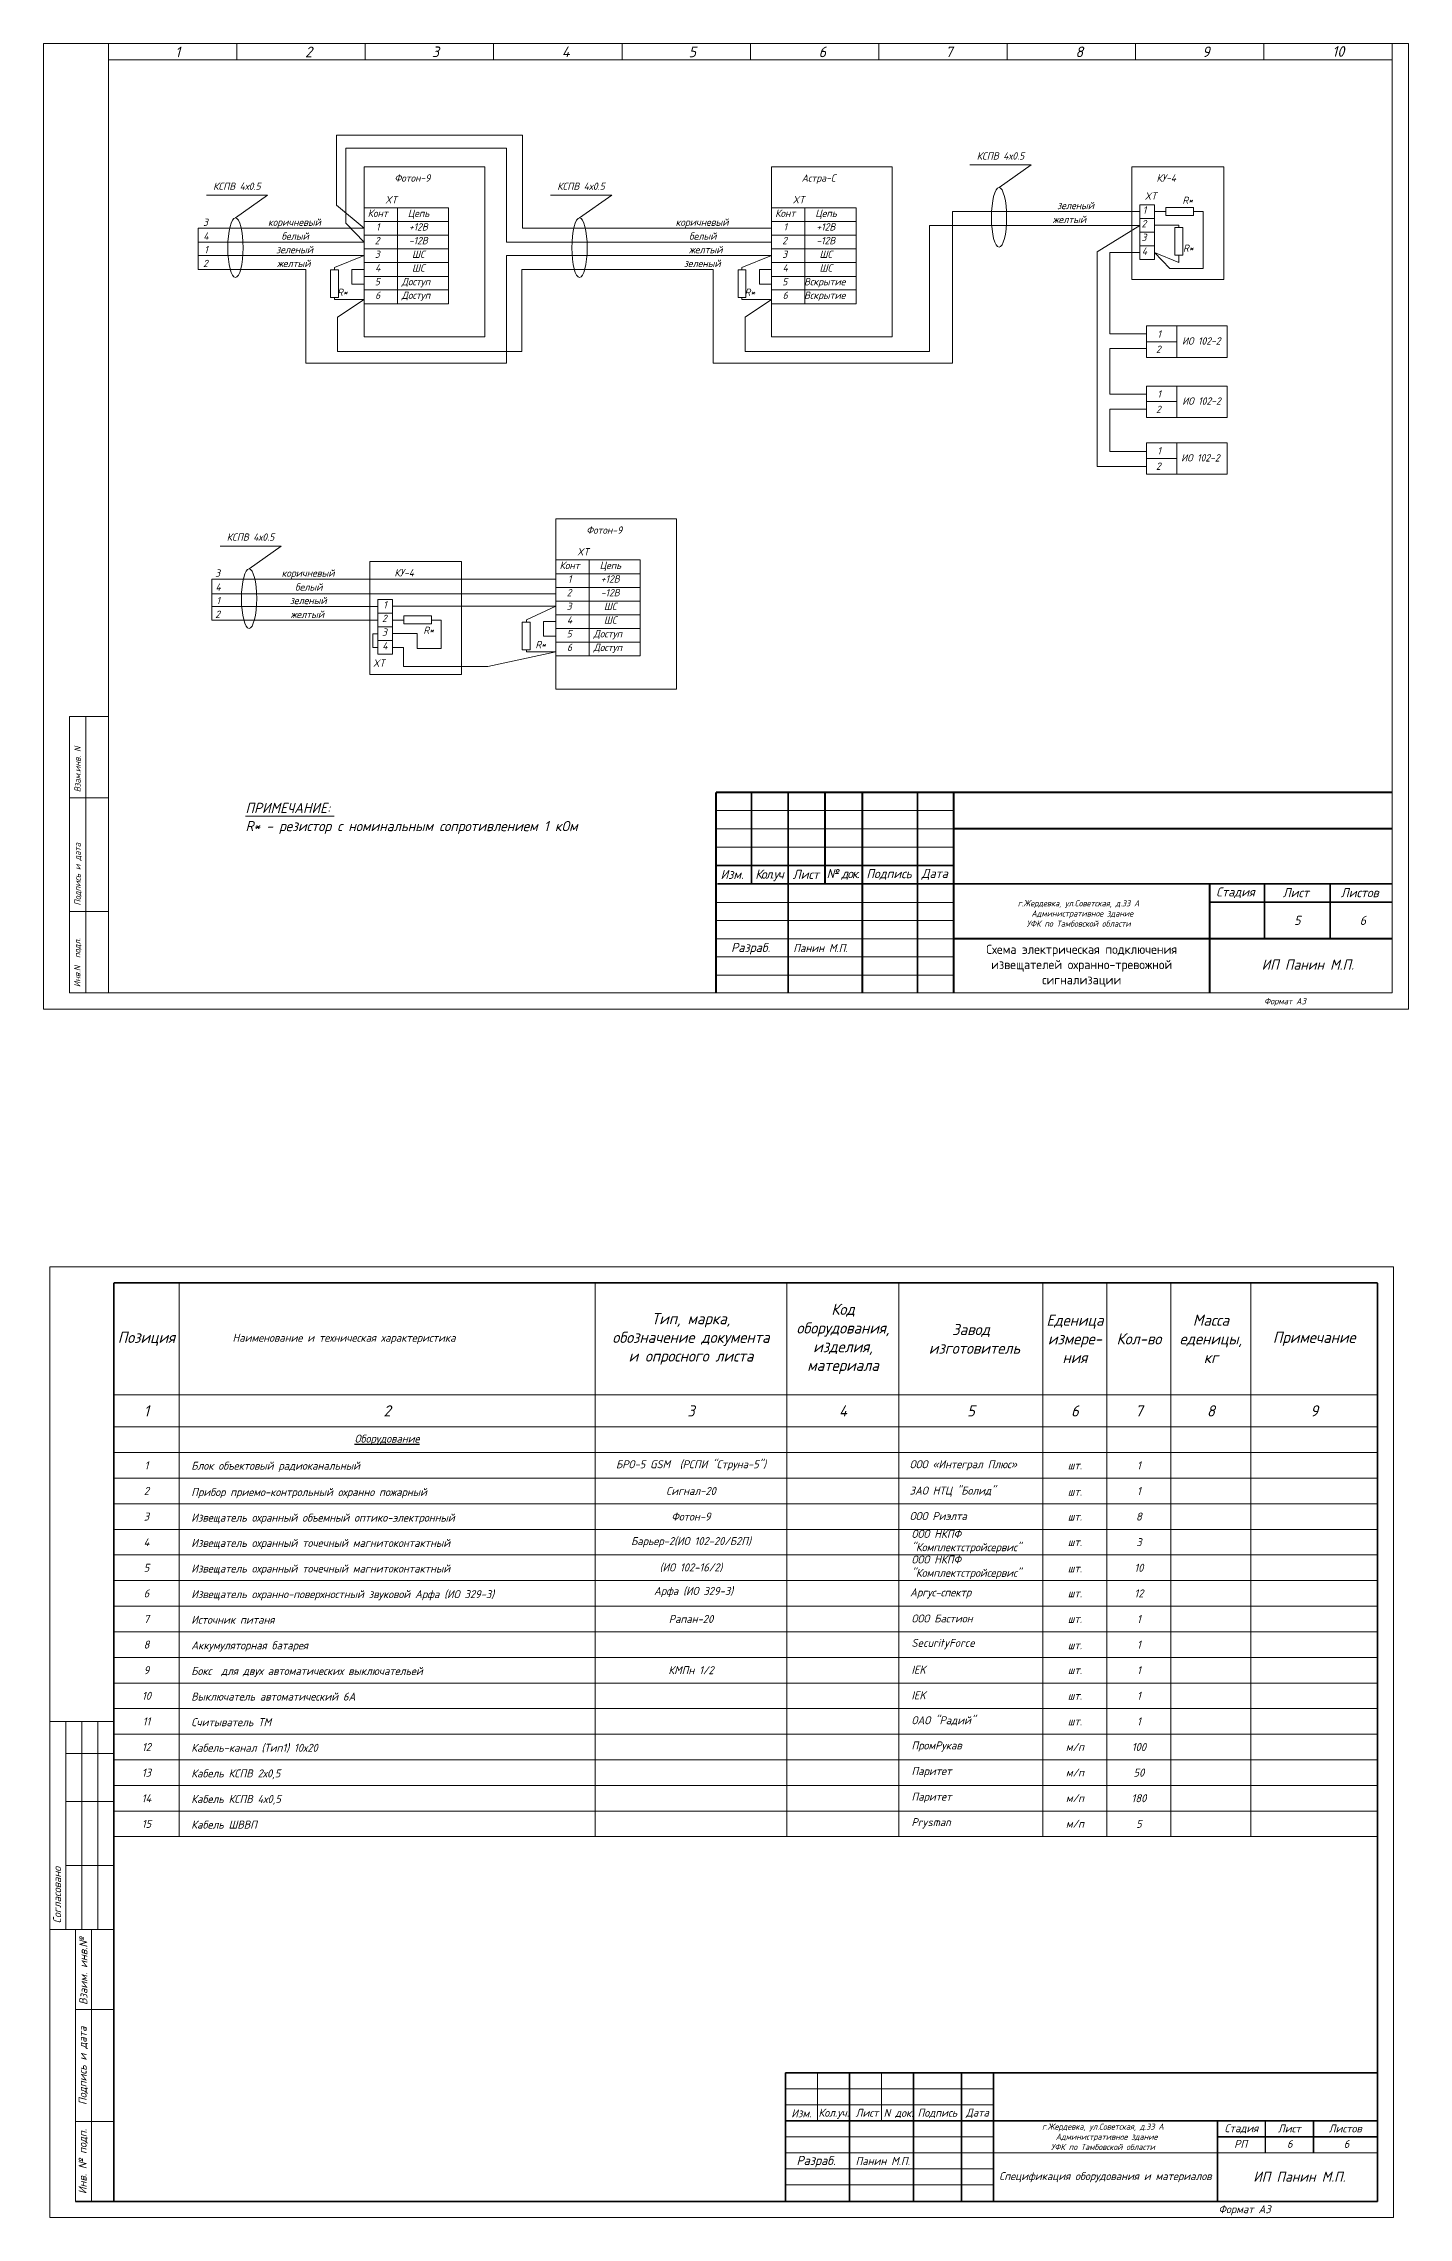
# Model space of a CAD drawing. Header units: inches. Extents: x -24 to 3888, y 393 to 1828.
# Drawn here: x 2486.8 to 2621.2, y 1029.7 to 1243.7 of the extents above; entities that cross this region are included whole.
import ezdxf

# ---------------------------------------------------------------- set-up
doc = ezdxf.new("R2010")
doc.units = ezdxf.units.IN
doc.header["$MEASUREMENT"] = 0
doc.linetypes.add('Caddy_Solid', pattern=[0])
doc.linetypes.add('НЕВИДИМАЯ', pattern=[9.525, 6.35, -3.175])
doc.layers.add('DESC', color=7, linetype='Continuous')
doc.styles.get("Standard").update_dxf_attribs({"font": 'GOST_Common Italic_0.ttf'})

msp = doc.modelspace()

# ---------------------------------------------------------------- linework, layer by layer
at = {"layer": 'DESC', "linetype": 'Caddy_Solid', "lineweight": 15}
for p, q in [((2493.22, 1242.07), (2493.22, 1243.67)), ((2505.86, 1242.07), (2505.86, 1243.67)), ((2518.5, 1242.07), (2518.5, 1243.67)), ((2531.14, 1242.07), (2531.14, 1243.67)), ((2543.78, 1242.07), (2543.78, 1243.67)), ((2556.42, 1242.07), (2556.42, 1243.67)), ((2569.06, 1242.07), (2569.06, 1243.67)), ((2581.7, 1242.07), (2581.7, 1243.67)), ((2594.34, 1242.07), (2594.34, 1243.67)), ((2606.98, 1242.07), (2606.98, 1243.67)), ((2619.62, 1242.07), (2619.62, 1243.67)), ((2493.22, 1242.05), (2619.62, 1242.05)), ((2493.22, 1242.05), (2493.22, 1150.23)), ((2619.62, 1242.05), (2619.62, 1150.23)), ((2489.38, 1150.25), (2489.38, 1177.45)), ((2489.38, 1177.45), (2493.22, 1177.45)), ((2490.98, 1177.45), (2490.98, 1150.25)), ((2489.38, 1169.43), (2493.22, 1169.43)), ((2489.38, 1158.25), (2493.22, 1158.25)), ((2619.62, 1150.23), (2489.38, 1150.23))]:
    msp.add_line(p, q, dxfattribs=at)
at = {"layer": 'DESC', "color": 0, "lineweight": 15}
for p, q in [((2515.68, 1227.76), (2515.68, 1234.66)), ((2515.68, 1234.66), (2533.99, 1234.66)), ((2533.99, 1234.66), (2533.99, 1225.49)), ((2516.6, 1225.97), (2516.6, 1233.35)), ((2516.6, 1233.35), (2532.41, 1233.35)), ((2532.41, 1233.35), (2532.41, 1224.13)), ((2584.07, 1231.72), (2578.04, 1231.72)), ((2580.9, 1229.49), (2584.07, 1231.72)), ((2508.89, 1228.74), (2502.86, 1228.74)), ((2505.72, 1226.5), (2508.89, 1228.74)), ((2542.77, 1228.74), (2536.75, 1228.74)), ((2539.6, 1226.5), (2542.77, 1228.74)), ((2518.39, 1225.49), (2515.68, 1227.76)), ((2518.39, 1224.13), (2516.6, 1225.97)), ((2518.39, 1227.48), (2521.67, 1227.48)), ((2521.67, 1226.14), (2518.39, 1226.14)), ((2518.39, 1226.14), (2521.67, 1226.14)), ((2521.67, 1227.48), (2521.67, 1226.14)), ((2521.67, 1227.48), (2526.69, 1227.48)), ((2526.69, 1226.14), (2521.67, 1226.14)), ((2521.67, 1226.14), (2521.67, 1224.79)), ((2521.67, 1226.14), (2526.69, 1226.14)), ((2526.69, 1227.48), (2526.69, 1226.14)), ((2526.69, 1226.14), (2526.69, 1224.79)), ((2558.51, 1227.48), (2561.79, 1227.48)), ((2561.79, 1226.14), (2558.51, 1226.14)), ((2558.51, 1226.14), (2561.79, 1226.14)), ((2561.79, 1227.48), (2561.79, 1226.14)), ((2561.79, 1227.48), (2566.82, 1227.48)), ((2566.82, 1226.14), (2561.79, 1226.14)), ((2561.79, 1226.14), (2561.79, 1224.79)), ((2561.79, 1226.14), (2566.82, 1226.14)), ((2566.82, 1227.48), (2566.82, 1226.14)), ((2566.82, 1226.14), (2566.82, 1224.79)), ((2576.32, 1212.22), (2576.32, 1227.13)), ((2576.32, 1227.13), (2583.26, 1227.13)), ((2594.76, 1227.13), (2583.26, 1227.13)), ((2594.76, 1227.8), (2596.22, 1227.8)), ((2594.76, 1227.8), (2594.76, 1222.42)), ((2596.22, 1226.45), (2594.76, 1226.45)), ((2594.76, 1226.45), (2596.22, 1226.45)), ((2596.22, 1227.8), (2596.22, 1226.45)), ((2597.15, 1227.13), (2596.22, 1227.13)), ((2596.22, 1226.45), (2596.22, 1225.11)), ((2597.33, 1227.13), (2597.15, 1227.13)), ((2600.05, 1227.52), (2597.33, 1227.52)), ((2597.33, 1227.52), (2597.33, 1226.74)), ((2597.33, 1226.74), (2600.05, 1226.74)), ((2600.05, 1226.74), (2600.05, 1227.52)), ((2600.05, 1227.13), (2600.29, 1227.13)), ((2600.29, 1227.13), (2601.01, 1227.13)), ((2601.01, 1227.13), (2601.01, 1221.54)), ((2518.39, 1225.49), (2502.05, 1225.49)), ((2502.05, 1225.49), (2502.05, 1221.44)), ((2518.39, 1224.13), (2502.05, 1224.13)), ((2521.67, 1224.79), (2518.39, 1224.79)), ((2518.39, 1224.79), (2521.67, 1224.79)), ((2526.69, 1224.79), (2521.67, 1224.79)), ((2521.67, 1224.79), (2521.67, 1223.45)), ((2521.67, 1224.79), (2526.69, 1224.79)), ((2526.69, 1224.79), (2526.69, 1223.45)), ((2532.41, 1224.13), (2547.41, 1224.13)), ((2533.99, 1225.49), (2547.02, 1225.49)), ((2558.51, 1225.49), (2547.02, 1225.49)), ((2558.51, 1224.13), (2547.02, 1224.13)), ((2561.79, 1224.79), (2558.51, 1224.79)), ((2558.51, 1224.79), (2561.79, 1224.79)), ((2566.82, 1224.79), (2561.79, 1224.79)), ((2561.79, 1224.79), (2561.79, 1223.45)), ((2561.79, 1224.79), (2566.82, 1224.79)), ((2566.82, 1224.79), (2566.82, 1223.45)), ((2574.05, 1213.36), (2574.05, 1225.77)), ((2574.05, 1225.77), (2583.26, 1225.77)), ((2594.76, 1225.77), (2583.26, 1225.77)), ((2594.76, 1225.77), (2590.57, 1223.16)), ((2596.22, 1225.11), (2594.76, 1225.11)), ((2594.76, 1225.11), (2596.22, 1225.11)), ((2596.22, 1225.78), (2598.59, 1225.78)), ((2596.22, 1225.11), (2596.22, 1223.76)), ((2598.98, 1225.55), (2598.2, 1225.55)), ((2598.2, 1225.55), (2598.2, 1222.83)), ((2598.59, 1225.78), (2598.59, 1225.72)), ((2598.59, 1225.55), (2598.59, 1225.73)), ((2598.98, 1222.83), (2598.98, 1225.55)), ((2518.39, 1222.8), (2502.05, 1222.8)), ((2515.47, 1221.63), (2518.39, 1222.8)), ((2521.67, 1223.45), (2518.39, 1223.45)), ((2518.39, 1223.45), (2521.67, 1223.45)), ((2521.67, 1222.1), (2518.39, 1222.1)), ((2518.39, 1222.1), (2521.67, 1222.1)), ((2526.69, 1223.45), (2521.67, 1223.45)), ((2521.67, 1223.45), (2521.67, 1222.1)), ((2521.67, 1223.45), (2526.69, 1223.45)), ((2526.69, 1222.1), (2521.67, 1222.1)), ((2521.67, 1222.1), (2521.67, 1220.75)), ((2521.67, 1222.1), (2526.69, 1222.1)), ((2526.69, 1223.45), (2526.69, 1222.1)), ((2526.69, 1222.1), (2526.69, 1220.75)), ((2532.41, 1212.22), (2532.41, 1222.8)), ((2532.41, 1222.8), (2547.02, 1222.8)), ((2558.51, 1222.8), (2547.02, 1222.8)), ((2555.59, 1221.63), (2558.51, 1222.8)), ((2561.79, 1223.45), (2558.51, 1223.45)), ((2558.51, 1223.45), (2561.79, 1223.45)), ((2561.79, 1222.1), (2558.51, 1222.1)), ((2558.51, 1222.1), (2561.79, 1222.1)), ((2566.82, 1223.45), (2561.79, 1223.45)), ((2561.79, 1223.45), (2561.79, 1222.1)), ((2561.79, 1223.45), (2566.82, 1223.45)), ((2566.82, 1222.1), (2561.79, 1222.1)), ((2561.79, 1222.1), (2561.79, 1220.75)), ((2561.79, 1222.1), (2566.82, 1222.1)), ((2566.82, 1223.45), (2566.82, 1222.1)), ((2566.82, 1222.1), (2566.82, 1220.75)), ((2590.57, 1223.16), (2590.57, 1202.03)), ((2591.82, 1215.11), (2591.82, 1223.09)), ((2591.82, 1223.09), (2594.76, 1223.09)), ((2596.22, 1223.76), (2594.76, 1223.76)), ((2594.76, 1223.76), (2596.22, 1223.76)), ((2594.76, 1222.42), (2596.22, 1222.42)), ((2596.22, 1223.76), (2596.22, 1222.42)), ((2597.7, 1221.54), (2596.22, 1223.09)), ((2598.59, 1222.13), (2596.22, 1223.09)), ((2598.2, 1222.83), (2598.98, 1222.83)), ((2598.59, 1222.83), (2598.59, 1222.59)), ((2598.59, 1222.59), (2598.59, 1222.13)), ((2512.64, 1221.44), (2502.05, 1221.44)), ((2512.64, 1221.44), (2512.64, 1212.22)), ((2515.07, 1221.39), (2515.07, 1218.67)), ((2515.86, 1221.39), (2515.07, 1221.39)), ((2515.47, 1221.39), (2515.47, 1221.63)), ((2515.86, 1218.67), (2515.86, 1221.39)), ((2518.39, 1221.44), (2517.17, 1221.44)), ((2517.17, 1221.44), (2517.17, 1219.99)), ((2517.17, 1219.99), (2518.39, 1219.99)), ((2521.67, 1220.75), (2518.39, 1220.75)), ((2518.39, 1220.75), (2521.67, 1220.75)), ((2526.69, 1220.75), (2521.67, 1220.75)), ((2521.67, 1220.75), (2521.67, 1219.41)), ((2521.67, 1220.75), (2526.69, 1220.75)), ((2526.69, 1220.75), (2526.69, 1219.41)), ((2533.93, 1213.36), (2533.93, 1221.44)), ((2533.93, 1221.44), (2547.02, 1221.44)), ((2552.76, 1221.44), (2547.02, 1221.44)), ((2552.76, 1221.44), (2552.76, 1212.22)), ((2555.2, 1221.39), (2555.2, 1218.67)), ((2555.98, 1221.39), (2555.2, 1221.39)), ((2555.59, 1221.39), (2555.59, 1221.63)), ((2555.98, 1218.67), (2555.98, 1221.39)), ((2558.51, 1221.44), (2557.3, 1221.44)), ((2557.3, 1221.44), (2557.3, 1219.99)), ((2557.3, 1219.99), (2558.51, 1219.99)), ((2561.79, 1220.75), (2558.51, 1220.75)), ((2558.51, 1220.75), (2561.79, 1220.75)), ((2566.82, 1220.75), (2561.79, 1220.75)), ((2561.79, 1220.75), (2561.79, 1219.41)), ((2561.79, 1220.75), (2566.82, 1220.75)), ((2566.82, 1220.75), (2566.82, 1219.41)), ((2601.01, 1221.54), (2597.7, 1221.54)), ((2515.07, 1218.67), (2515.86, 1218.67)), ((2515.47, 1218.67), (2515.47, 1218.48)), ((2515.47, 1218.48), (2518.39, 1218.48)), ((2518.39, 1218.48), (2515.78, 1216.72)), ((2521.67, 1219.41), (2518.39, 1219.41)), ((2518.39, 1219.41), (2521.67, 1219.41)), ((2521.67, 1218.06), (2518.39, 1218.06)), ((2526.69, 1219.41), (2521.67, 1219.41)), ((2521.67, 1219.41), (2521.67, 1218.06)), ((2521.67, 1219.41), (2526.69, 1219.41)), ((2526.69, 1218.06), (2521.67, 1218.06)), ((2526.69, 1219.41), (2526.69, 1218.06)), ((2555.2, 1218.67), (2555.98, 1218.67)), ((2555.59, 1218.67), (2555.59, 1218.48)), ((2555.59, 1218.48), (2558.51, 1218.48)), ((2558.51, 1218.48), (2555.91, 1216.72)), ((2561.79, 1219.41), (2558.51, 1219.41)), ((2558.51, 1219.41), (2561.79, 1219.41)), ((2561.79, 1218.06), (2558.51, 1218.06)), ((2566.82, 1219.41), (2561.79, 1219.41)), ((2561.79, 1219.41), (2561.79, 1218.06)), ((2561.79, 1219.41), (2566.82, 1219.41)), ((2566.82, 1218.06), (2561.79, 1218.06)), ((2566.82, 1219.41), (2566.82, 1218.06)), ((2515.78, 1216.72), (2515.78, 1213.36)), ((2555.91, 1216.72), (2555.91, 1213.36)), ((2515.78, 1213.36), (2533.93, 1213.36)), ((2555.91, 1213.36), (2574.05, 1213.36)), ((2595.43, 1215.11), (2591.82, 1215.11)), ((2591.82, 1209.15), (2591.82, 1213.65)), ((2591.82, 1213.65), (2595.43, 1213.65)), ((2595.43, 1214.32), (2598.4, 1214.32)), ((2512.64, 1212.22), (2532.41, 1212.22)), ((2552.76, 1212.22), (2576.32, 1212.22)), ((2595.43, 1209.15), (2591.82, 1209.15)), ((2591.82, 1203.51), (2591.82, 1207.69)), ((2591.82, 1207.69), (2595.43, 1207.69)), ((2595.43, 1208.42), (2598.4, 1208.42)), ((2595.43, 1203.51), (2591.82, 1203.51)), ((2595.43, 1202.83), (2598.4, 1202.83)), ((2590.57, 1202.03), (2595.43, 1202.03)), ((2510.22, 1194.21), (2504.2, 1194.21)), ((2507.06, 1191.97), (2510.22, 1194.21)), ((2537.28, 1192.84), (2540.56, 1192.84)), ((2540.56, 1192.84), (2540.56, 1191.49)), ((2540.56, 1192.84), (2545.58, 1192.84)), ((2545.58, 1192.84), (2545.58, 1191.49)), ((2537.28, 1190.96), (2503.39, 1190.96)), ((2503.39, 1190.96), (2503.39, 1186.91)), ((2540.56, 1191.49), (2537.28, 1191.49)), ((2537.28, 1191.49), (2540.56, 1191.49)), ((2540.56, 1190.14), (2537.28, 1190.14)), ((2537.28, 1190.14), (2540.56, 1190.14)), ((2545.58, 1191.49), (2540.56, 1191.49)), ((2540.56, 1191.49), (2540.56, 1190.14)), ((2540.56, 1191.49), (2545.58, 1191.49)), ((2545.58, 1190.14), (2540.56, 1190.14)), ((2540.56, 1190.14), (2540.56, 1188.8)), ((2540.56, 1190.14), (2545.58, 1190.14)), ((2545.58, 1191.49), (2545.58, 1190.14)), ((2545.58, 1190.14), (2545.58, 1188.8)), ((2537.28, 1189.52), (2503.39, 1189.52)), ((2519.73, 1188.27), (2503.39, 1188.27)), ((2519.73, 1188.95), (2521.19, 1188.95)), ((2519.73, 1188.95), (2519.73, 1183.57)), ((2521.19, 1187.61), (2519.73, 1187.61)), ((2519.73, 1187.61), (2521.19, 1187.61)), ((2521.19, 1188.95), (2521.19, 1187.61)), ((2521.19, 1188.28), (2537.28, 1188.28)), ((2521.19, 1187.61), (2521.19, 1186.26)), ((2534.36, 1186.96), (2537.28, 1188.28)), ((2540.56, 1188.8), (2537.28, 1188.8)), ((2537.28, 1188.8), (2540.56, 1188.8)), ((2540.56, 1187.45), (2537.28, 1187.45)), ((2537.28, 1187.45), (2540.56, 1187.45)), ((2545.58, 1188.8), (2540.56, 1188.8)), ((2540.56, 1188.8), (2540.56, 1187.45)), ((2540.56, 1188.8), (2545.58, 1188.8)), ((2545.58, 1187.45), (2540.56, 1187.45)), ((2540.56, 1187.45), (2540.56, 1186.1)), ((2540.56, 1187.45), (2545.58, 1187.45)), ((2545.58, 1188.8), (2545.58, 1187.45)), ((2545.58, 1187.45), (2545.58, 1186.1)), ((2519.73, 1186.91), (2503.39, 1186.91)), ((2519.73, 1185.56), (2519.24, 1185.56)), ((2519.24, 1185.56), (2519.24, 1184.21)), ((2521.19, 1186.26), (2519.73, 1186.26)), ((2519.73, 1186.26), (2521.19, 1186.26)), ((2522.11, 1186.93), (2521.19, 1186.93)), ((2521.19, 1186.26), (2521.19, 1184.91)), ((2523.62, 1185.59), (2521.19, 1185.59)), ((2522.3, 1186.93), (2522.11, 1186.93)), ((2525.02, 1187.33), (2522.3, 1187.33)), ((2522.3, 1187.33), (2522.3, 1186.54)), ((2522.3, 1186.54), (2525.02, 1186.54)), ((2523.62, 1184.14), (2523.62, 1185.59)), ((2525.02, 1186.54), (2525.02, 1187.33)), ((2525.02, 1186.93), (2525.26, 1186.93)), ((2525.26, 1186.93), (2525.98, 1186.93)), ((2525.98, 1186.93), (2525.98, 1184.14)), ((2533.96, 1186.72), (2533.96, 1184)), ((2534.75, 1186.72), (2533.96, 1186.72)), ((2534.36, 1186.72), (2534.36, 1186.96)), ((2534.75, 1184), (2534.75, 1186.72)), ((2537.28, 1186.77), (2536.06, 1186.77)), ((2536.06, 1186.77), (2536.06, 1185.33)), ((2536.06, 1185.33), (2537.28, 1185.33)), ((2540.56, 1186.1), (2537.28, 1186.1)), ((2537.28, 1186.1), (2540.56, 1186.1)), ((2545.58, 1186.1), (2540.56, 1186.1)), ((2540.56, 1186.1), (2540.56, 1184.76)), ((2540.56, 1186.1), (2545.58, 1186.1)), ((2545.58, 1186.1), (2545.58, 1184.76)), ((2519.24, 1184.21), (2519.73, 1184.21)), ((2521.19, 1184.91), (2519.73, 1184.91)), ((2519.73, 1184.91), (2521.19, 1184.91)), ((2519.73, 1183.57), (2521.19, 1183.57)), ((2521.19, 1184.91), (2521.19, 1183.57)), ((2521.19, 1184.24), (2522.26, 1184.24)), ((2522.26, 1184.24), (2522.26, 1182.35)), ((2525.98, 1184.14), (2523.62, 1184.14)), ((2530.56, 1182.35), (2537.28, 1183.81)), ((2533.96, 1184), (2534.75, 1184)), ((2534.36, 1184), (2534.36, 1183.81)), ((2534.36, 1183.81), (2537.28, 1183.81)), ((2540.56, 1184.76), (2537.28, 1184.76)), ((2537.28, 1184.76), (2540.56, 1184.76)), ((2540.56, 1183.41), (2537.28, 1183.41)), ((2545.58, 1184.76), (2540.56, 1184.76)), ((2540.56, 1184.76), (2540.56, 1183.41)), ((2540.56, 1184.76), (2545.58, 1184.76)), ((2545.58, 1183.41), (2540.56, 1183.41)), ((2545.58, 1184.76), (2545.58, 1183.41)), ((2522.26, 1182.35), (2530.56, 1182.35)), ((2506.71, 1167.64), (2515.43, 1167.64))]:
    msp.add_line(p, q, dxfattribs=at)
at = {"layer": 'DESC', "color": 7, "lineweight": 15}
for p, q in [((2553.04, 1168.17), (2576.44, 1168.17)), ((2553.04, 1166.37), (2576.44, 1166.37)), ((2553.04, 1157.37), (2576.44, 1157.37)), ((2553.04, 1155.57), (2576.44, 1155.57)), ((2553.04, 1153.77), (2576.44, 1153.77)), ((2553.02, 1151.97), (2576.44, 1151.97)), ((2487.44, 1029.72), (2487.44, 1123.27)), ((2487.44, 1123.27), (2619.74, 1123.27)), ((2619.74, 1123.27), (2619.74, 1029.72)), ((2500.17, 1121.7), (2500.17, 1067.2)), ((2541.12, 1121.7), (2541.12, 1067.2)), ((2560.02, 1121.7), (2560.02, 1067.2)), ((2571.05, 1121.7), (2571.05, 1067.2)), ((2585.22, 1121.7), (2585.22, 1067.2)), ((2591.52, 1121.7), (2591.52, 1067.2)), ((2597.82, 1121.7), (2597.82, 1067.2)), ((2605.7, 1121.7), (2605.7, 1067.2)), ((2493.74, 1110.67), (2618.17, 1110.67)), ((2493.74, 1107.52), (2618.17, 1107.52)), ((2493.74, 1105), (2618.17, 1105)), ((2493.74, 1102.48), (2618.17, 1102.48)), ((2493.74, 1099.96), (2618.17, 1099.96)), ((2493.74, 1097.44), (2618.17, 1097.44)), ((2493.74, 1094.92), (2618.17, 1094.92)), ((2493.74, 1092.4), (2618.17, 1092.4)), ((2493.74, 1089.88), (2618.17, 1089.88)), ((2493.74, 1087.36), (2618.17, 1087.36)), ((2493.74, 1084.84), (2618.17, 1084.84)), ((2493.74, 1082.32), (2618.17, 1082.32)), ((2493.74, 1079.8), (2618.17, 1079.8)), ((2493.74, 1077.28), (2618.17, 1077.28)), ((2493.74, 1074.76), (2618.17, 1074.76)), ((2493.74, 1072.24), (2618.17, 1072.24)), ((2493.74, 1069.72), (2618.17, 1069.72)), ((2493.74, 1067.2), (2618.17, 1067.2)), ((2559.87, 1042.38), (2580.35, 1042.38)), ((2563.02, 1043.96), (2563.02, 1039.23)), ((2569.32, 1043.96), (2569.32, 1039.23)), ((2559.87, 1040.81), (2580.35, 1040.81)), ((2559.87, 1037.66), (2580.35, 1037.66)), ((2559.87, 1036.08), (2580.35, 1036.08)), ((2580.35, 1036.08), (2618.15, 1036.08)), ((2559.87, 1034.51), (2580.35, 1034.51)), ((2559.87, 1032.93), (2580.35, 1032.93)), ((2619.74, 1029.72), (2487.44, 1029.72))]:
    msp.add_line(p, q, dxfattribs=at)
at = {"layer": 'DESC', "color": 7, "linetype": 'Continuous', "lineweight": 15}
for p, q in [((2553.11, 1164.57), (2576.47, 1164.57)), ((2553.11, 1159.13), (2576.37, 1159.13))]:
    msp.add_line(p, q, dxfattribs=at)
at = {"layer": 'DESC', "lineweight": 15}
for p, q in [((2493.74, 1078.54), (2487.44, 1078.54)), ((2489.02, 1078.54), (2489.02, 1058.07)), ((2490.59, 1078.54), (2490.59, 1058.07)), ((2492.17, 1078.54), (2492.17, 1058.07)), ((2493.74, 1075.39), (2489.02, 1075.39)), ((2493.74, 1070.67), (2489.02, 1070.67)), ((2493.74, 1064.37), (2489.02, 1064.37)), ((2493.74, 1058.07), (2487.44, 1058.07)), ((2489.96, 1058.07), (2489.96, 1031.29)), ((2489.96, 1058.07), (2493.74, 1058.07)), ((2491.54, 1058.07), (2491.54, 1031.29)), ((2489.96, 1050.19), (2493.74, 1050.19)), ((2489.96, 1039.17), (2493.74, 1039.17))]:
    msp.add_line(p, q, dxfattribs=at)
msp.add_lwpolyline([(2486.82, 1148.63), (2621.22, 1148.63), (2621.22, 1243.67), (2486.82, 1243.67)], close=True, dxfattribs=at)
at = {"layer": 'DESC', "color": 0, "lineweight": 15}
for points in [[(2518.39, 1231.53), (2530.26, 1231.53), (2530.26, 1214.79), (2518.39, 1214.79)], [(2558.51, 1231.53), (2570.39, 1231.53), (2570.39, 1214.79), (2558.51, 1214.79)], [(2593.98, 1220.43), (2603.02, 1220.43), (2603.02, 1231.53), (2593.98, 1231.53)], [(2595.43, 1215.87), (2603.36, 1215.87), (2603.36, 1212.78), (2595.43, 1212.78)], [(2595.43, 1215.87), (2598.4, 1215.87), (2598.4, 1212.78), (2595.43, 1212.78)], [(2595.43, 1209.96), (2603.36, 1209.96), (2603.36, 1206.87), (2595.43, 1206.87)], [(2595.43, 1209.96), (2598.4, 1209.96), (2598.4, 1206.87), (2595.43, 1206.87)], [(2595.43, 1204.37), (2603.36, 1204.37), (2603.36, 1201.28), (2595.43, 1201.28)], [(2595.43, 1204.37), (2598.4, 1204.37), (2598.4, 1201.28), (2595.43, 1201.28)], [(2537.28, 1196.88), (2549.15, 1196.88), (2549.15, 1180.14), (2537.28, 1180.14)], [(2518.95, 1181.58), (2527.99, 1181.58), (2527.99, 1192.68), (2518.95, 1192.68)]]:
    msp.add_lwpolyline(points, close=True, dxfattribs=at)
at = {"layer": 'DESC', "color": 7, "lineweight": 15}
for points, const_width in [([(2553.04, 1169.97), (2619.62, 1169.97)], 0.18), ([(2553.04, 1169.97), (2553.04, 1150.23)], 0.18), ([(2560.14, 1169.97), (2560.14, 1150.23)], 0.18), ([(2567.44, 1169.97), (2567.44, 1150.23)], 0.18), ([(2572.87, 1169.92), (2572.87, 1150.23)], 0.18), ([(2576.44, 1169.97), (2576.44, 1150.23)], 0.18), ([(2576.45, 1166.4), (2619.62, 1166.4)], 0.18), ([(2553.04, 1162.77), (2576.44, 1162.77)], 0.18), ([(2601.64, 1160.94), (2601.64, 1150.23)], 0.18), ([(2607.04, 1160.94), (2607.04, 1155.57)], 0.18), ([(2576.44, 1159.17), (2576.44, 1159.17)], 0.072), ([(2601.64, 1159.17), (2619.62, 1159.17)], 0.18), ([(2576.44, 1155.57), (2619.62, 1155.57)], 0.18), ([(2493.74, 1121.7), (2493.74, 1031.29), (2618.17, 1031.29)], 0.158), ([(2618.17, 1121.7), (2493.74, 1121.7)], 0.158), ([(2618.17, 1031.29), (2618.17, 1121.7)], 0.158), ([(2559.87, 1043.96), (2559.87, 1031.36)], 0.158), ([(2559.87, 1043.96), (2618.15, 1043.96)], 0.158), ([(2566.17, 1043.96), (2566.17, 1031.29)], 0.158), ([(2572.47, 1043.96), (2572.47, 1031.36)], 0.158), ([(2577.2, 1043.96), (2577.2, 1031.36)], 0.158), ([(2580.35, 1043.96), (2580.35, 1031.36)], 0.158), ([(2559.87, 1039.23), (2618.15, 1039.23)], 0.158), ([(2602.4, 1031.29), (2602.4, 1039.23)], 0.158), ([(2602.4, 1037.66), (2618.15, 1037.66)], 0.158), ([(2607.12, 1036.08), (2607.12, 1039.23)], 0.158), ([(2611.85, 1036.08), (2611.85, 1039.23)], 0.158)]:
    msp.add_lwpolyline(points, dxfattribs=dict(at, const_width=const_width))
at = {"layer": 'DESC', "color": 7, "linetype": 'Continuous', "lineweight": 15, "const_width": 0.18}
for points in [[(2556.52, 1161.06), (2556.52, 1169.97)], [(2563.76, 1160.96), (2563.76, 1169.97)], [(2553.17, 1160.96), (2619.62, 1160.96)]]:
    msp.add_lwpolyline(points, dxfattribs=at)
at = {"layer": 'DESC', "linetype": 'Continuous', "lineweight": 15, "const_width": 0.18}
msp.add_lwpolyline([(2613.5, 1160.96), (2613.5, 1155.57)], dxfattribs=at)
at = {"layer": 'DESC', "lineweight": 15, "const_width": 0.158}
msp.add_lwpolyline([(2489.96, 1031.29), (2493.74, 1031.29)], dxfattribs=at)
at = {"layer": 'DESC', "color": 0, "lineweight": 15}
for centre in [(2580.9, 1226.55), (2505.72, 1223.57), (2539.6, 1223.57), (2507.06, 1189.04)]:
    msp.add_ellipse(centre, major_axis=(0, -2.93), ratio=0.255671, dxfattribs=at)

# ---------------------------------------------------------------- texts
at = {"layer": 'DESC', "lineweight": 15}
for s, height, p in [('1', 1.05, (2499.78, 1242.31)), ('2', 1.05, (2512.58, 1242.31)), ('3', 1.05, (2525.06, 1242.32)), ('4', 1.05, (2537.86, 1242.32)), ('5', 1.05, (2550.34, 1242.32)), ('6', 1.05, (2563.14, 1242.32)), ('7', 1.05, (2575.62, 1242.32)), ('8', 1.05, (2588.42, 1242.32)), ('9', 1.05, (2600.9, 1242.32)), ('10', 1.048, (2613.7, 1242.36)), ('Формат А3', 0.629, (2607, 1149.11))]:
    msp.add_text(s, height=height, dxfattribs=at).set_placement(p)
for s, p in [('Взам.инв. N', (2490.49, 1169.98)), ('Подпись и дата', (2490.49, 1158.83)), ('Инв.N  подл.', (2490.46, 1150.8))]:
    msp.add_text(s, height=0.6288, rotation=90, dxfattribs=at).set_placement(p)
at = {"layer": 'DESC', "color": 7}
for s, height, p in [('Блок объектовый радиоканальный ', 0.7875, (2501.37, 1103.31)), ('Прибор приемо-контрольный охранно пожарный ', 0.7875, (2501.37, 1100.72)), ('Извещатель охранный объемный оптико-электронный ', 0.7875, (2501.37, 1098.2)), ('Извещатель охранный точечный магнитоконтактный ', 0.7875, (2501.37, 1095.71)), ('Извещатель охранный точечный магнитоконтактный ', 0.7875, (2501.37, 1093.19)), ('Извещатель охранно-поверхностный звуковой Арфа (ИО 329-3)', 0.7875, (2501.37, 1090.67)), ('Источник питаня', 0.7875, (2501.37, 1088.15)), ('Аккумуляторная батарея ', 0.7875, (2501.37, 1085.63)), ('Бокс  для двух автоматических выключательей', 0.7875, (2501.37, 1083.11)), ('Выключатель автоматический 6А', 0.7875, (2501.37, 1080.59)), ('Считыватель ТМ', 0.7875, (2501.37, 1078.07)), ('Кабель-канал (Тип1) 10х20', 0.7875, (2501.37, 1075.55)), ('Кабель КСПВ 2х0,5', 0.7875, (2501.37, 1073.03)), ('Кабель КСПВ 4х0,5', 0.7875, (2501.37, 1070.51)), ('Кабель ШВВП', 0.7875, (2501.37, 1067.99)), ('Кол.уч.', 0.787, (2563.12, 1039.64)), ('Лист', 0.787, (2566.77, 1039.63)), ('N док.', 0.787, (2569.54, 1039.62)), ('РП', 0.787, (2604.05, 1036.57)), ('6', 0.787, (2609.25, 1036.57)), ('6', 0.787, (2614.84, 1036.57))]:
    msp.add_text(s, height=height, dxfattribs=at).set_placement(p)
at = {"layer": 'DESC', "color": 0, "lineweight": 15, "attachment_point": 1}
for s, width, heights, insert, char_height in [('КСПВ 4х0.5', 11.8019, [0.819], (2578.7, 1232.96), 0.72), ('\\pi2.981;Фотон-9', 9.8953, [1.61], (2518.39, 1230.79), 0.72), ('\\pi2.96136;Астра-С', 9.8953, [1.61], (2558.51, 1230.79), 0.72), ('\\pi2.78066;КУ-4', 7.7595, [1.61], (2593.62, 1230.79), 0.72), ('КСПВ 4х0.5', 7.3081, [1.09], (2503.52, 1229.98), 0.72), ('\\pi1.31405;XT', 2.603, [4.06], (2519.15, 1228.65), 0.72), ('КСПВ 4х0.5', 9.4651, [1.09], (2537.4, 1229.98), 0.72), ('\\pi1.31405;XT', 2.603, [4.06], (2559.27, 1228.65), 0.72), ('зеленый', 2.603, [0.786], (2586.62, 1228.08), 0.72), ('\\pi1.31405;XT', 2.603, [4.06], (2593.93, 1229.01), 0.72), ('\\pi0.80102;R*', 2.603, [4.06], (2598.15, 1228.59), 0.72), ('\\pi1.04621;3', 2.603, [0.786], (2501.48, 1226.44), 0.72), ('\\pi-1.32761;коричневый', 2.603, [0.786], (2510.25, 1226.44), 0.72), ('\\pi0.35132;Конт', 2.603, [4.06], (2518.39, 1227.32), 0.72), ('\\pi1.17084;1', 2.603, [4.06], (2518.39, 1225.98), 0.72), ('\\pi1.02068;Цепь', 4.1599, [4.06], (2521.67, 1227.32), 0.72), ('\\pi1.12649;+12В', 4.1599, [4.06], (2521.67, 1225.98), 0.72), ('\\pi-1.32761;коричневый', 2.603, [0.786], (2550.38, 1226.44), 0.72), ('\\pi0.35132;Конт', 2.603, [4.06], (2558.51, 1227.32), 0.72), ('\\pi1.17084;1', 2.603, [4.06], (2558.51, 1225.98), 0.72), ('\\pi1.02068;Цепь', 4.1599, [4.06], (2561.79, 1227.32), 0.72), ('\\pi1.12649;+12В', 4.1599, [4.06], (2561.79, 1225.98), 0.72), ('\\pi-0.43252;желтый', 2.603, [0.786], (2586.62, 1226.71), 0.72), ('\\pi1.04593;2', 2.603, [4.06], (2593.88, 1226.29), 0.72), ('\\pi1.17084;1', 2.603, [4.06], (2593.88, 1227.64), 0.72), ('\\pi1.07921;4', 2.603, [0.786], (2501.48, 1225.07), 0.72), ('белый', 2.603, [0.786], (2510.25, 1225.07), 0.72), ('\\pi1.04593;2', 2.603, [4.06], (2518.39, 1224.63), 0.72), ('\\pi1.12186;-12В', 4.1599, [4.06], (2521.67, 1224.63), 0.72), ('белый', 2.603, [0.786], (2550.38, 1225.07), 0.72), ('\\pi1.04593;2', 2.603, [4.06], (2558.51, 1224.63), 0.72), ('\\pi1.12186;-12В', 4.1599, [4.06], (2561.79, 1224.63), 0.72), ('\\pi1.04621;3', 2.603, [4.06], (2593.88, 1224.95), 0.72), ('\\pi0.80102;R*', 2.603, [4.06], (2598.21, 1223.88), 0.72), ('\\pi1.04593;2', 2.603, [0.786], (2501.48, 1222.38), 0.72), ('\\pi1.17084;1', 2.603, [0.786], (2501.48, 1223.74), 0.72), ('\\pi-0.52088;зеленый', 2.603, [0.786], (2510.25, 1223.74), 0.72), ('\\pi-0.43252;желтый', 2.603, [0.786], (2510.25, 1222.38), 0.72), ('\\pi1.04621;3', 2.603, [4.06], (2518.39, 1223.29), 0.72), ('\\pi1.07921;4', 2.603, [4.06], (2518.39, 1221.94), 0.72), ('\\pi1.43549;ШС', 4.1599, [4.06], (2521.67, 1223.29), 0.72), ('\\pi1.43549;ШС', 4.1599, [4.06], (2521.67, 1221.94), 0.72), ('\\pi-0.52088;зеленый', 2.603, [0.786], (2550.38, 1222.38), 0.72), ('желтый', 2.603, [0.786], (2550.38, 1223.74), 0.72), ('\\pi1.04621;3', 2.603, [4.06], (2558.51, 1223.29), 0.72), ('\\pi1.07921;4', 2.603, [4.06], (2558.51, 1221.94), 0.72), ('\\pi1.43549;ШС', 4.1599, [4.06], (2561.79, 1223.29), 0.72), ('\\pi1.43549;ШС', 4.1599, [4.06], (2561.79, 1221.94), 0.72), ('\\pi1.07921;4', 2.603, [4.06], (2593.88, 1223.6), 0.72), ('\\pi0.80102;R*', 2.603, [4.06], (2514.92, 1219.54), 0.72), ('\\pi1.04839;5', 2.603, [4.06], (2518.39, 1220.59), 0.72), ('\\pi0.41768;Доступ', 4.1599, [4.06], (2521.67, 1220.59), 0.72), ('\\pi0.80102;R*', 2.603, [4.06], (2555.04, 1219.54), 0.72), ('\\pi1.04839;5', 2.603, [4.06], (2558.51, 1220.59), 0.72), ('\\pi-0.08632;Вскрытие', 4.1599, [4.06], (2561.79, 1220.59), 0.72), ('\\pi1.08384;6', 2.603, [4.06], (2518.39, 1219.25), 0.72), ('\\pi0.41768;Доступ', 4.1599, [4.06], (2521.67, 1219.25), 0.72), ('\\pi1.08384;6', 2.603, [4.06], (2558.51, 1219.25), 0.72), ('\\pi-0.08632;Вскрытие', 4.1599, [4.06], (2561.79, 1219.25), 0.72), ('\\pi1.17084;1', 2.603, [4.06], (2595.32, 1215.44), 0.72), ('\\pi1.04593;2', 2.603, [4.06], (2595.3, 1213.93), 0.72), ('\\pi0.27252;ИО 102-2', 4.4347, [3.31], (2598.64, 1214.75), 0.72), ('\\pi1.17084;1', 2.603, [4.06], (2595.32, 1209.54), 0.72), ('\\pi0.27252;ИО 102-2', 4.4347, [3.31], (2598.66, 1208.84), 0.72), ('\\pi1.04593;2', 2.603, [4.06], (2595.3, 1208.02), 0.72), ('\\pi1.04593;2', 2.603, [4.06], (2595.3, 1202.43), 0.72), ('\\pi1.17084;1', 2.603, [4.06], (2595.32, 1203.95), 0.72), ('\\pi0.27252;ИО 102-2', 4.4347, [3.31], (2598.55, 1203.25), 0.72), ('\\pi2.981;Фотон-9', 9.8953, [1.61], (2537.28, 1196.14), 0.72), ('\\pi1.31405;XT', 2.603, [4.06], (2538.04, 1194), 0.72), ('\\pi1.04621;3', 2.603, [0.786], (2502.68, 1191.91), 0.72), ('\\pi-1.32761;коричневый', 2.603, [0.786], (2511.59, 1191.91), 0.72), ('\\pi2.78066;КУ-4', 7.7595, [1.61], (2518.59, 1191.95), 0.72), ('\\pi0.35132;Конт', 2.603, [4.06], (2537.28, 1192.67), 0.72), ('\\pi1.02068;Цепь', 4.1599, [4.06], (2540.56, 1192.67), 0.72), ('\\pi1.07921;4', 2.603, [0.786], (2502.68, 1190.54), 0.72), ('белый', 2.603, [0.786], (2511.59, 1190.54), 0.72), ('\\pi1.04593;2', 2.603, [4.06], (2537.28, 1189.98), 0.72), ('\\pi1.17084;1', 2.603, [4.06], (2537.28, 1191.33), 0.72), ('\\pi1.12649;+12В', 4.1599, [4.06], (2540.56, 1191.33), 0.72), ('\\pi1.12186;-12В', 4.1599, [4.06], (2540.56, 1189.98), 0.72), ('\\pi1.04593;2', 2.603, [0.786], (2502.68, 1187.85), 0.72), ('\\pi1.17084;1', 2.603, [0.786], (2502.68, 1189.21), 0.72), ('\\pi-0.52088;зеленый', 2.603, [0.786], (2511.59, 1189.21), 0.72), ('\\pi-0.43252;желтый', 2.603, [0.786], (2511.59, 1187.85), 0.72), ('\\pi1.04593;2', 2.603, [4.06], (2519.1, 1187.45), 0.72), ('\\pi1.17084;1', 2.603, [4.06], (2519.1, 1188.79), 0.72), ('\\pi1.04621;3', 2.603, [4.06], (2537.28, 1188.64), 0.72), ('\\pi1.43549;ШС', 4.1599, [4.06], (2540.56, 1188.64), 0.72), ('\\pi1.04621;3', 2.603, [4.06], (2519.1, 1186.1), 0.72), ('\\pi0.80102;R*', 2.603, [4.06], (2523.42, 1186.28), 0.72), ('\\pi1.04839;5', 2.603, [4.06], (2537.28, 1185.94), 0.72), ('\\pi1.07921;4', 2.603, [4.06], (2537.28, 1187.29), 0.72), ('\\pi0.41768;Доступ', 4.1599, [4.06], (2540.56, 1185.94), 0.72), ('\\pi1.43549;ШС', 4.1599, [4.06], (2540.56, 1187.29), 0.72), ('\\pi1.07921;4', 2.603, [4.06], (2519.1, 1184.75), 0.72), ('\\pi0.80102;R*', 2.603, [4.06], (2534.45, 1184.87), 0.72), ('\\pi1.08384;6', 2.603, [4.06], (2537.28, 1184.6), 0.72), ('\\pi0.41768;Доступ', 4.1599, [4.06], (2540.56, 1184.6), 0.72), ('\\pi1.31405;XT', 2.603, [4.06], (2517.95, 1183.05), 0.72), ('ПРИМЕЧАНИЕ:', 12.0546, [0.819], (2506.71, 1168.94), 1), ('R* - резистор с номинальным сопротивлением 1 кОм', 34.4536, [0.857], (2506.71, 1167.15), 1), ('\\pi23.39435;г.Жердевка, ул.Советская, д.33 А\\P\\pi24.36617; Административное здание \\P\\pi24.27003;УФК по Тамбовской области', 59.1919, [0], (2559.35, 1159.35), 0.6), ('\\pi23.39435;г.Жердевка, ул.Советская, д.33 А\\P\\pi24.36617; Административное здание \\P\\pi24.27003;УФК по Тамбовской области', 59.1919, [0], (2561.74, 1038.96), 0.6)]:
    msp.add_mtext_dynamic_manual_height_columns(s, width=width, gutter_width=1, heights=heights, dxfattribs=dict(at, insert=insert, char_height=char_height))
at = {"layer": 'DESC', "color": 0, "lineweight": 15}
note = msp.add_mtext_dynamic_manual_height_columns('КСПВ ', width=4.7916, gutter_width=1, heights=[0.819, 0], dxfattribs=dict(at, insert=(2504.86, 1195.45), char_height=0.72, attachment_point=1))
for column, words in zip(note.columns.linked_columns, ['4х0.5']):
    column.text = words
at = {"layer": 'DESC', "color": 0, "lineweight": 15, "char_height": 0.9, "attachment_point": 5}
for s, insert, width in [('Изм.', (2554.62, 1161.9), 3.4805), ('{\\T0.85;Кол.уч}', (2558.26, 1161.8), 3.6119), ('Лист', (2561.88, 1161.9), 3.6273), ('{\\T0.85;№ док.}', (2565.53, 1161.9), 3.6803), ('Подпись', (2570.07, 1161.9), 5.4), ('Дата', (2574.57, 1161.9), 3.6), ('Стадия', (2604.18, 1160.1), 5.4), ('Лист', (2610.12, 1160.1), 6.48), ('Листов', (2616.41, 1160.1), 6.0943), ('5', (2610.27, 1157.37), 6.4543), ('6', (2616.72, 1157.37), 6.4543), ('Разраб.', (2556.44, 1154.58), 7.0924), ('Разраб.', (2562.88, 1035.21), 7.0924)]:
    msp.add_mtext(s, dxfattribs=dict(at, insert=insert, width=width))
at = {"layer": 'DESC', "lineweight": 15}
for s, insert, char_height, width, attachment_point in [('Панин М.П.', (2563.32, 1154.65), 0.787, 6.3, 5), ('{\\fGOST Common|b0|i0|c204|p34;Схема электрическая подключения извещателей охранно-тревожной сигнализации}', (2589.04, 1152.9), 0.9, 25.2, 5), ('Аргус-спектр', (2572.14, 1091.13), 0.7875, 14.175, 4), ('Панин М.П.', (2569.45, 1035.28), 0.787, 6.3, 5)]:
    msp.add_mtext(s, dxfattribs=dict(at, insert=insert, char_height=char_height, width=width, attachment_point=attachment_point))
at = {"layer": 'DESC', "lineweight": 15, "char_height": 1, "attachment_point": 1}
for insert in [(2601.95, 1153.52), (2601.12, 1034.24)]:
    msp.add_mtext_dynamic_manual_height_columns('\\pi4.80835;ИП Панин М.П.', width=17.9743, gutter_width=1, heights=[1.74], dxfattribs=dict(at, insert=insert))
at = {"layer": 'DESC'}
for s, insert, char_height, width, attachment_point in [('Код оборудования, изделия, материала', (2565.54, 1116.19), 1.1025, 11.025, 5), ('Позиция', (2496.96, 1116.19), 1.103, 6.4299, 5), ('Тип, марка, \\Pобозначение документа \\Pи опросного листа', (2550.57, 1116.19), 1.1025, 18.9, 5), ('Завод\\P изготовитель', (2578.14, 1116.19), 1.1025, 14.175, 5), ('Еденица измере-\\Pния', (2588.37, 1116.19), 1.1025, 6.3, 5), ('Масса еденицы, \\Pкг', (2601.76, 1116.19), 1.1025, 7.875, 5), ('Примечание', (2611.93, 1116.19), 1.103, 12.4701, 5), ('           Наименование и техническая характеристика', (2500.17, 1116.19), 0.7875, 40.95, 4), ('Кол-во', (2594.67, 1116.19), 1.103, 6.3, 5), ('1', (2496.96, 1109.1), 1.1, 6.4299, 5), ('2', (2520.65, 1109.1), 1.1, 40.95, 5), ('3', (2550.57, 1109.1), 1.1, 18.9, 5), ('4', (2565.54, 1109.1), 1.1, 11.025, 5), ('5', (2578.14, 1109.1), 1.1, 14.175, 5), ('6', (2588.37, 1109.1), 1.1, 6.3, 5), ('7', (2594.67, 1109.1), 1.1, 6.3, 5), ('8', (2601.76, 1109.1), 1.1, 7.875, 5), ('9', (2611.93, 1109.1), 1.1, 12.4701, 5), ('{\\LОборудование}', (2520.65, 1106.26), 0.7875, 40.95, 5), ('1', (2496.96, 1103.74), 0.787, 6.4299, 5), ('БРО-5 GSM  (РСПИ "Струна-5")', (2550.57, 1103.74), 0.7875, 18.9, 5), ('ООО «Интеграл Плюс»', (2572.1, 1103.74), 0.7875, 14.175, 4), ('1', (2594.67, 1103.74), 0.787, 6.3, 5), ('шт.', (2588.37, 1103.74), 0.787, 6.3, 5), ('2', (2496.96, 1101.22), 0.787, 6.4299, 5), ('Сигнал-20', (2550.57, 1101.22), 0.787, 18.9, 5), ('ЗАО НТЦ "Болид"', (2572.1, 1101.15), 0.7875, 14.175, 4), ('шт.', (2588.37, 1101.15), 0.787, 6.3, 5), ('1', (2594.67, 1101.22), 0.787, 6.3, 5), ('3', (2496.96, 1098.7), 0.787, 6.4299, 5), ('Фотон-9', (2550.57, 1098.7), 0.787, 18.9, 5), ('ООО Риэлта', (2572.1, 1098.75), 0.787, 14.175, 4), ('шт.', (2588.37, 1098.7), 0.787, 6.3, 5), ('8', (2594.67, 1098.7), 0.787, 6.3, 5), ('4', (2496.96, 1096.18), 0.787, 6.4299, 5), ('Барьер-2(ИО 102-20/Б2П)', (2550.57, 1096.18), 0.7875, 18.9, 5), ('ООО НКПФ "Комплектстройсервис"', (2572.28, 1096.23), 0.7875, 14.175, 4), ('шт.', (2588.37, 1096.19), 0.787, 6.3, 5), ('3', (2594.67, 1096.18), 0.787, 6.3, 5), ('5', (2496.96, 1093.66), 0.787, 6.4299, 5), ('(ИО 102-16/2)', (2550.57, 1093.66), 0.7875, 18.9, 5), ('ООО НКПФ "Комплектстройсервис"', (2572.28, 1093.71), 0.7875, 14.175, 4), ('шт.', (2588.37, 1093.6), 0.787, 6.3, 5), ('10', (2594.67, 1093.66), 0.787, 6.3, 5), ('6', (2496.96, 1091.14), 0.787, 6.4299, 5), ('Арфа (ИО 329-3)', (2550.82, 1091.27), 0.7875, 18.9, 5), ('шт.', (2588.37, 1091.15), 0.787, 6.3, 5), ('12', (2594.67, 1091.14), 0.787, 6.3, 5), ('7', (2496.96, 1088.62), 0.787, 6.4299, 5), ('Рапан-20', (2550.57, 1088.62), 0.787, 18.9, 5), ('ООО Бастион', (2572.28, 1088.67), 0.7875, 14.175, 4), ('1', (2594.67, 1088.62), 0.787, 6.3, 5), ('шт.', (2588.37, 1088.63), 0.787, 6.3, 5), ('8', (2496.96, 1086.1), 0.787, 6.4299, 5), ('SecurityForce', (2572.28, 1086.15), 0.7875, 14.175, 4), ('шт.', (2588.37, 1086.04), 0.787, 6.3, 5), ('1', (2594.67, 1086.1), 0.787, 6.3, 5), ('9', (2496.96, 1083.58), 0.787, 6.4299, 5), ('КМПн 1/2', (2550.57, 1083.58), 0.787, 18.9, 5), ('IEK', (2572.28, 1083.63), 0.787, 14.175, 4), ('шт.', (2588.37, 1083.59), 0.787, 6.3, 5), ('1', (2594.67, 1083.58), 0.787, 6.3, 5), ('10', (2496.96, 1081.06), 0.787, 6.4299, 5), ('IEK', (2572.28, 1081.11), 0.787, 14.175, 4), ('шт.', (2588.37, 1081.07), 0.787, 6.3, 5), ('1', (2594.67, 1081.06), 0.787, 6.3, 5), ('11', (2496.96, 1078.54), 0.787, 6.4299, 5), ('ОАО "Радий"', (2572.28, 1078.59), 0.7875, 14.175, 4), ('шт.', (2588.37, 1078.55), 0.787, 6.3, 5), ('1', (2594.67, 1078.54), 0.787, 6.3, 5), ('12', (2496.96, 1076.02), 0.787, 6.4299, 5), ('ПромРукав', (2572.28, 1076.07), 0.787, 14.175, 4), ('м/п', (2588.37, 1076.03), 0.787, 6.3, 5), ('100', (2594.67, 1076.02), 0.787, 6.3, 5), ('Паритет', (2572.28, 1073.55), 0.787, 14.175, 4), ('13', (2496.96, 1073.5), 0.787, 6.4299, 5), ('м/п', (2588.37, 1073.51), 0.787, 6.3, 5), ('50', (2594.67, 1073.5), 0.787, 6.3, 5), ('14', (2496.96, 1070.98), 0.787, 6.4299, 5), ('Паритет', (2572.28, 1071.03), 0.787, 14.175, 4), ('м/п', (2588.37, 1070.99), 0.787, 6.3, 5), ('180', (2594.67, 1070.98), 0.787, 6.3, 5), ('15', (2496.96, 1068.46), 0.787, 6.4299, 5), ('Prysman', (2572.28, 1068.51), 0.787, 14.175, 4), ('м/п', (2588.37, 1068.47), 0.787, 6.3, 5), ('5', (2594.67, 1068.46), 0.787, 6.3, 5), ('Изм.', (2561.44, 1039.97), 0.787, 3.15, 5), ('Подпись', (2574.83, 1039.97), 0.787, 4.725, 5), ('Дата', (2578.77, 1039.97), 0.787, 3.15, 5), ('Спецификация оборудования и материалов', (2591.37, 1033.69), 0.7875, 22.05, 5)]:
    msp.add_mtext(s, dxfattribs=dict(at, insert=insert, char_height=char_height, width=width, attachment_point=attachment_point))
at = {"layer": 'DESC', "char_height": 0.7875, "attachment_point": 1, "rotation": 90}
for s, insert, width in [('Cогласовано', (2487.77, 1058.65), 9.4622), ('Взаим. инв.№', (2490.35, 1050.64), 14.4387), ('Подпись и дата', (2490.28, 1040.79), 11.3549), ('Инв. № подп.', (2490.28, 1032.02), 13.2391)]:
    msp.add_mtext(s, dxfattribs=dict(at, insert=insert, width=width))
at = {"layer": 'DESC', "color": 0, "char_height": 0.787, "attachment_point": 5}
for s, insert, width in [('Стадия', (2604.76, 1038.44), 4.725), ('Лист', (2609.48, 1038.48), 5.67), ('Листов', (2614.98, 1038.48), 5.3325)]:
    msp.add_mtext(s, dxfattribs=dict(at, insert=insert, width=width))
at = {"layer": 'DESC', "linetype": 'НЕВИДИМАЯ', "insert": (2602.5, 1030.93), "char_height": 0.787, "width": 9.1777, "attachment_point": 1}
msp.add_mtext('Формат А3', dxfattribs=at)

doc.saveas('drawing.dxf')
